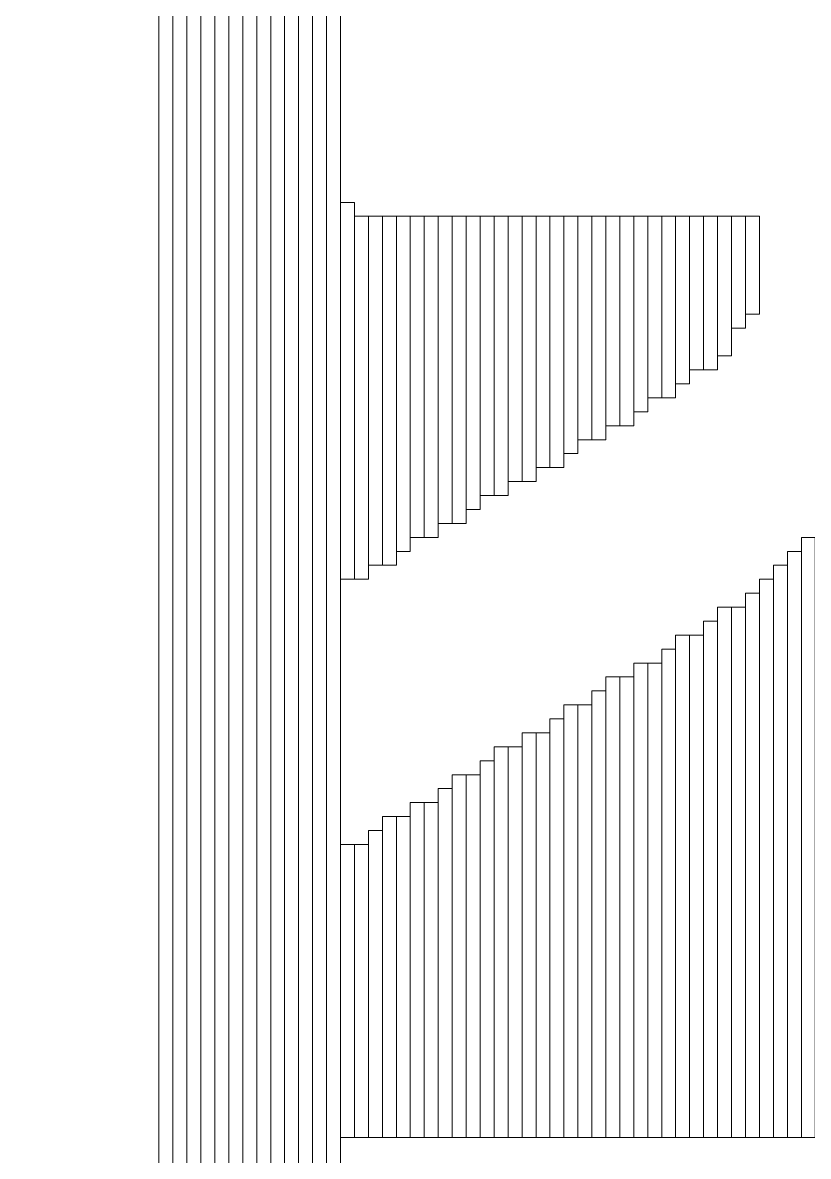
# Model space of a CAD drawing. Header units: millimetres. Extents: x -90 to 99, y -65 to 67.
# Drawn here: x -13.918 to -12.489, y 38.426 to 40.489 of the extents above; entities that cross this region are included whole.
import ezdxf

# ---------------------------------------------------------------- set-up
doc = ezdxf.new("R2010")
doc.units = ezdxf.units.MM
doc.header["$MEASUREMENT"] = 0
doc.layers.add('BG_OUTLINE', color=7, linetype='Continuous')
doc.layers.add('MA_PEN3', color=7, linetype='Continuous')

msp = doc.modelspace()

# ---------------------------------------------------------------- linework, layer by layer
at = {"layer": 'BG_OUTLINE', "color": 3, "lineweight": 9}
msp.add_open_spline([(-71.7269, -61.8795), (-71.7269, -61.8795), (-71.7343, 42.2681), (-71.7343, 42.2681), (-71.7343, 42.2681), (-71.7348, 43.0066), (-71.4419, 43.715), (-70.92, 44.2375), (-70.92, 44.2375), (-70.3982, 44.76), (-69.6866, 45.0538), (-68.9482, 45.0543), (-68.9482, 45.0543), (-68.9482, 45.0543), (75.2046, 45.0543), (75.2046, 45.0543), (75.2046, 45.0543), (76.8319, 45.0552), (78.1763, 43.7805), (78.2661, 42.1556), (78.2661, 42.1556), (78.2661, 42.1556), (78.2661, 31.2814), (78.2661, 31.2814), (78.2661, 31.2814), (78.2661, 31.2814), (72.2646, 31.2814), (72.2646, 31.2814), (72.2646, 31.2814), (72.2646, 31.2814), (72.2646, 26.9814), (72.2646, 26.9814), (72.2646, 26.9814), (72.2646, 26.9814), (78.2661, 26.9814), (78.2661, 26.9814), (78.2661, 26.9814), (78.2661, 26.9814), (78.2661, 18.6553), (78.2661, 18.6553), (78.2661, 18.6553), (78.2661, 18.6553), (72.2496, 18.6553), (72.2496, 18.6553), (72.2496, 18.6553), (72.2496, 18.6553), (72.2496, 14.3553), (72.2496, 14.3553), (72.2496, 14.3553), (72.2496, 14.3553), (78.2661, 14.3553), (78.2661, 14.3553), (78.2661, 14.3553), (78.2661, 14.3553), (78.2661, 9.255), (78.2661, 9.255), (78.2661, 9.255), (78.2661, 9.255), (72.2648, 9.255), (72.2648, 9.255), (72.2648, 9.255), (72.2648, 9.255), (72.2648, 4.955), (72.2648, 4.955), (72.2648, 4.955), (72.2648, 4.955), (78.2661, 4.955), (78.2661, 4.955), (78.2661, 4.955), (78.2661, 4.955), (78.2661, -3.3762), (78.2661, -3.3762), (78.2661, -3.3762), (78.2661, -3.3762), (72.2445, -3.3762), (72.2445, -3.3762), (72.2445, -3.3762), (72.2445, -3.3762), (72.2445, -7.6762), (72.2445, -7.6762), (72.2445, -7.6762), (72.2445, -7.6762), (78.2661, -7.6762), (78.2661, -7.6762), (78.2661, -7.6762), (78.2661, -7.6762), (78.2661, -12.7615), (78.2661, -12.7615), (78.2661, -12.7615), (78.2661, -12.7615), (72.2651, -12.7615), (72.2651, -12.7615), (72.2651, -12.7615), (72.2651, -12.7615), (72.2651, -17.0615), (72.2651, -17.0615), (72.2651, -17.0615), (72.2651, -17.0615), (78.2661, -17.0615), (78.2661, -17.0615), (78.2661, -17.0615), (78.2661, -17.0615), (78.2661, -25.4097), (78.2661, -25.4097), (78.2661, -25.4097), (78.2661, -25.4097), (72.2656, -25.4097), (72.2656, -25.4097), (72.2656, -25.4097), (72.2656, -25.4097), (72.2656, -29.7097), (72.2656, -29.7097), (72.2656, -29.7097), (72.2656, -29.7097), (78.2661, -29.7097), (78.2661, -29.7097), (78.2661, -29.7097), (78.2661, -29.7097), (78.2661, -34.793), (78.2661, -34.793), (78.2661, -34.793), (78.2661, -34.793), (72.2679, -34.793), (72.2679, -34.793), (72.2679, -34.793), (72.2679, -34.793), (72.2679, -39.0929), (72.2679, -39.0929), (72.2679, -39.0929), (72.2679, -39.0929), (78.2661, -39.0929), (78.2661, -39.0929), (78.2661, -39.0929), (78.2661, -39.0929), (78.2661, -47.4269), (78.2661, -47.4269), (78.2661, -47.4269), (78.2661, -47.4269), (72.2679, -47.4269), (72.2679, -47.4269), (72.2679, -47.4269), (72.2679, -47.4269), (72.2679, -51.7269), (72.2679, -51.7269), (72.2679, -51.7269), (72.2679, -51.7269), (78.2661, -51.7269), (78.2661, -51.7269), (78.2661, -51.7269), (78.2661, -51.7269), (78.2661, -51.8138), (78.2661, -51.8138), (78.2661, -51.8138), (78.2661, -51.8138), (78.2656, -61.8468), (78.2656, -61.8468), (78.2656, -61.8468), (78.2661, -62.6669), (77.9407, -63.4536), (77.3612, -64.0339), (77.3612, -64.0339), (76.7817, -64.6142), (75.9915, -64.9405), (75.1713, -64.941), (75.1713, -64.941), (75.1713, -64.941), (-68.6609, -64.9456), (-68.6609, -64.9456), (-68.6609, -64.9456), (-69.4735, -64.9461), (-70.2531, -64.6237), (-70.8281, -64.0495), (-70.8281, -64.0495), (-71.4031, -63.4752), (-71.7264, -62.6922), (-71.7269, -61.8795)], degree=3, knots=[0, 0, 0, 0, 0.022727, 0.022727, 0.022727, 0.022727, 0.045455, 0.045455, 0.045455, 0.045455, 0.068182, 0.068182, 0.068182, 0.068182, 0.090909, 0.090909, 0.090909, 0.090909, 0.113636, 0.113636, 0.113636, 0.113636, 0.136364, 0.136364, 0.136364, 0.136364, 0.159091, 0.159091, 0.159091, 0.159091, 0.181818, 0.181818, 0.181818, 0.181818, 0.204545, 0.204545, 0.204545, 0.204545, 0.227273, 0.227273, 0.227273, 0.227273, 0.25, 0.25, 0.25, 0.25, 0.272727, 0.272727, 0.272727, 0.272727, 0.295455, 0.295455, 0.295455, 0.295455, 0.318182, 0.318182, 0.318182, 0.318182, 0.340909, 0.340909, 0.340909, 0.340909, 0.363636, 0.363636, 0.363636, 0.363636, 0.386364, 0.386364, 0.386364, 0.386364, 0.409091, 0.409091, 0.409091, 0.409091, 0.431818, 0.431818, 0.431818, 0.431818, 0.454545, 0.454545, 0.454545, 0.454545, 0.477273, 0.477273, 0.477273, 0.477273, 0.5, 0.5, 0.5, 0.5, 0.522727, 0.522727, 0.522727, 0.522727, 0.545455, 0.545455, 0.545455, 0.545455, 0.568182, 0.568182, 0.568182, 0.568182, 0.590909, 0.590909, 0.590909, 0.590909, 0.613636, 0.613636, 0.613636, 0.613636, 0.636364, 0.636364, 0.636364, 0.636364, 0.659091, 0.659091, 0.659091, 0.659091, 0.681818, 0.681818, 0.681818, 0.681818, 0.704545, 0.704545, 0.704545, 0.704545, 0.727273, 0.727273, 0.727273, 0.727273, 0.75, 0.75, 0.75, 0.75, 0.772727, 0.772727, 0.772727, 0.772727, 0.795455, 0.795455, 0.795455, 0.795455, 0.818182, 0.818182, 0.818182, 0.818182, 0.840909, 0.840909, 0.840909, 0.840909, 0.863636, 0.863636, 0.863636, 0.863636, 0.886364, 0.886364, 0.886364, 0.886364, 0.909091, 0.909091, 0.909091, 0.909091, 0.931818, 0.931818, 0.931818, 0.931818, 0.954545, 0.954545, 0.954545, 0.954545, 0.977273, 0.977273, 0.977273, 0.977273, 1, 1, 1, 1], dxfattribs=at)
at = {"layer": 'MA_PEN3', "color": 5, "lineweight": 9}
for points in [[(-13.6698, 44.7594), (-13.6698, 44.7594), (-13.6444, 44.7594), (-13.6444, 44.7594), (-13.6444, 44.7594), (-13.6444, 44.7594), (-13.6444, 37.241), (-13.6444, 37.241), (-13.6444, 37.241), (-13.6444, 37.241), (-13.6698, 37.241), (-13.6698, 37.241), (-13.6698, 37.241), (-13.6698, 37.241), (-13.6698, 44.7594), (-13.6698, 44.7594)], [(-13.6444, 44.7594), (-13.6444, 44.7594), (-13.619, 44.7594), (-13.619, 44.7594), (-13.619, 44.7594), (-13.619, 44.7594), (-13.619, 37.241), (-13.619, 37.241), (-13.619, 37.241), (-13.619, 37.241), (-13.6444, 37.241), (-13.6444, 37.241), (-13.6444, 37.241), (-13.6444, 37.241), (-13.6444, 44.7594), (-13.6444, 44.7594)], [(-13.619, 44.7594), (-13.619, 44.7594), (-13.5936, 44.7594), (-13.5936, 44.7594), (-13.5936, 44.7594), (-13.5936, 44.7594), (-13.5936, 37.241), (-13.5936, 37.241), (-13.5936, 37.241), (-13.5936, 37.241), (-13.619, 37.241), (-13.619, 37.241), (-13.619, 37.241), (-13.619, 37.241), (-13.619, 44.7594), (-13.619, 44.7594)], [(-13.5936, 44.7594), (-13.5936, 44.7594), (-13.5682, 44.7594), (-13.5682, 44.7594), (-13.5682, 44.7594), (-13.5682, 44.7594), (-13.5682, 37.241), (-13.5682, 37.241), (-13.5682, 37.241), (-13.5682, 37.241), (-13.5936, 37.241), (-13.5936, 37.241), (-13.5936, 37.241), (-13.5936, 37.241), (-13.5936, 44.7594), (-13.5936, 44.7594)], [(-13.5682, 44.7594), (-13.5682, 44.7594), (-13.5428, 44.7594), (-13.5428, 44.7594), (-13.5428, 44.7594), (-13.5428, 44.7594), (-13.5428, 37.241), (-13.5428, 37.241), (-13.5428, 37.241), (-13.5428, 37.241), (-13.5682, 37.241), (-13.5682, 37.241), (-13.5682, 37.241), (-13.5682, 37.241), (-13.5682, 44.7594), (-13.5682, 44.7594)], [(-13.5428, 44.7594), (-13.5428, 44.7594), (-13.5174, 44.7594), (-13.5174, 44.7594), (-13.5174, 44.7594), (-13.5174, 44.7594), (-13.5174, 37.241), (-13.5174, 37.241), (-13.5174, 37.241), (-13.5174, 37.241), (-13.5428, 37.241), (-13.5428, 37.241), (-13.5428, 37.241), (-13.5428, 37.241), (-13.5428, 44.7594), (-13.5428, 44.7594)], [(-13.5174, 44.7594), (-13.5174, 44.7594), (-13.492, 44.7594), (-13.492, 44.7594), (-13.492, 44.7594), (-13.492, 44.7594), (-13.492, 37.241), (-13.492, 37.241), (-13.492, 37.241), (-13.492, 37.241), (-13.5174, 37.241), (-13.5174, 37.241), (-13.5174, 37.241), (-13.5174, 37.241), (-13.5174, 44.7594), (-13.5174, 44.7594)], [(-13.492, 44.7594), (-13.492, 44.7594), (-13.4666, 44.7594), (-13.4666, 44.7594), (-13.4666, 44.7594), (-13.4666, 44.7594), (-13.4666, 37.241), (-13.4666, 37.241), (-13.4666, 37.241), (-13.4666, 37.241), (-13.492, 37.241), (-13.492, 37.241), (-13.492, 37.241), (-13.492, 37.241), (-13.492, 44.7594), (-13.492, 44.7594)], [(-13.4666, 44.7594), (-13.4666, 44.7594), (-13.4412, 44.7594), (-13.4412, 44.7594), (-13.4412, 44.7594), (-13.4412, 44.7594), (-13.4412, 37.241), (-13.4412, 37.241), (-13.4412, 37.241), (-13.4412, 37.241), (-13.4666, 37.241), (-13.4666, 37.241), (-13.4666, 37.241), (-13.4666, 37.241), (-13.4666, 44.7594), (-13.4666, 44.7594)], [(-13.4412, 44.7594), (-13.4412, 44.7594), (-13.4158, 44.7594), (-13.4158, 44.7594), (-13.4158, 44.7594), (-13.4158, 44.7594), (-13.4158, 37.241), (-13.4158, 37.241), (-13.4158, 37.241), (-13.4158, 37.241), (-13.4412, 37.241), (-13.4412, 37.241), (-13.4412, 37.241), (-13.4412, 37.241), (-13.4412, 44.7594), (-13.4412, 44.7594)], [(-13.4158, 44.7594), (-13.4158, 44.7594), (-13.3904, 44.7594), (-13.3904, 44.7594), (-13.3904, 44.7594), (-13.3904, 44.7594), (-13.3904, 37.241), (-13.3904, 37.241), (-13.3904, 37.241), (-13.3904, 37.241), (-13.4158, 37.241), (-13.4158, 37.241), (-13.4158, 37.241), (-13.4158, 37.241), (-13.4158, 44.7594), (-13.4158, 44.7594)], [(-13.3904, 44.7594), (-13.3904, 44.7594), (-13.365, 44.7594), (-13.365, 44.7594), (-13.365, 44.7594), (-13.365, 44.7594), (-13.365, 37.241), (-13.365, 37.241), (-13.365, 37.241), (-13.365, 37.241), (-13.3904, 37.241), (-13.3904, 37.241), (-13.3904, 37.241), (-13.3904, 37.241), (-13.3904, 44.7594), (-13.3904, 44.7594)], [(-13.365, 43.464), (-13.365, 43.464), (-13.3396, 43.464), (-13.3396, 43.464), (-13.3396, 43.464), (-13.3396, 43.464), (-13.3396, 37.241), (-13.3396, 37.241), (-13.3396, 37.241), (-13.3396, 37.241), (-13.365, 37.241), (-13.365, 37.241), (-13.365, 37.241), (-13.365, 37.241), (-13.365, 43.464), (-13.365, 43.464)], [(-13.3396, 40.162), (-13.3396, 40.162), (-13.3142, 40.162), (-13.3142, 40.162), (-13.3142, 40.162), (-13.3142, 40.162), (-13.3142, 39.4762), (-13.3142, 39.4762), (-13.3142, 39.4762), (-13.3142, 39.4762), (-13.3396, 39.4762), (-13.3396, 39.4762), (-13.3396, 39.4762), (-13.3396, 39.4762), (-13.3396, 40.162), (-13.3396, 40.162)], [(-13.3142, 40.1366), (-13.3142, 40.1366), (-13.2888, 40.1366), (-13.2888, 40.1366), (-13.2888, 40.1366), (-13.2888, 40.1366), (-13.2888, 39.4762), (-13.2888, 39.4762), (-13.2888, 39.4762), (-13.2888, 39.4762), (-13.3142, 39.4762), (-13.3142, 39.4762), (-13.3142, 39.4762), (-13.3142, 39.4762), (-13.3142, 40.1366), (-13.3142, 40.1366)], [(-13.2888, 40.1366), (-13.2888, 40.1366), (-13.2634, 40.1366), (-13.2634, 40.1366), (-13.2634, 40.1366), (-13.2634, 40.1366), (-13.2634, 39.5016), (-13.2634, 39.5016), (-13.2634, 39.5016), (-13.2634, 39.5016), (-13.2888, 39.5016), (-13.2888, 39.5016), (-13.2888, 39.5016), (-13.2888, 39.5016), (-13.2888, 40.1366), (-13.2888, 40.1366)], [(-13.2634, 40.1366), (-13.2634, 40.1366), (-13.238, 40.1366), (-13.238, 40.1366), (-13.238, 40.1366), (-13.238, 40.1366), (-13.238, 39.5016), (-13.238, 39.5016), (-13.238, 39.5016), (-13.238, 39.5016), (-13.2634, 39.5016), (-13.2634, 39.5016), (-13.2634, 39.5016), (-13.2634, 39.5016), (-13.2634, 40.1366), (-13.2634, 40.1366)], [(-13.238, 40.1366), (-13.238, 40.1366), (-13.2126, 40.1366), (-13.2126, 40.1366), (-13.2126, 40.1366), (-13.2126, 40.1366), (-13.2126, 39.527), (-13.2126, 39.527), (-13.2126, 39.527), (-13.2126, 39.527), (-13.238, 39.527), (-13.238, 39.527), (-13.238, 39.527), (-13.238, 39.527), (-13.238, 40.1366), (-13.238, 40.1366)], [(-13.2126, 40.1366), (-13.2126, 40.1366), (-13.1872, 40.1366), (-13.1872, 40.1366), (-13.1872, 40.1366), (-13.1872, 40.1366), (-13.1872, 39.5524), (-13.1872, 39.5524), (-13.1872, 39.5524), (-13.1872, 39.5524), (-13.2126, 39.5524), (-13.2126, 39.5524), (-13.2126, 39.5524), (-13.2126, 39.5524), (-13.2126, 40.1366), (-13.2126, 40.1366)], [(-13.1872, 40.1366), (-13.1872, 40.1366), (-13.1618, 40.1366), (-13.1618, 40.1366), (-13.1618, 40.1366), (-13.1618, 40.1366), (-13.1618, 39.5524), (-13.1618, 39.5524), (-13.1618, 39.5524), (-13.1618, 39.5524), (-13.1872, 39.5524), (-13.1872, 39.5524), (-13.1872, 39.5524), (-13.1872, 39.5524), (-13.1872, 40.1366), (-13.1872, 40.1366)], [(-13.1618, 40.1366), (-13.1618, 40.1366), (-13.1364, 40.1366), (-13.1364, 40.1366), (-13.1364, 40.1366), (-13.1364, 40.1366), (-13.1364, 39.5778), (-13.1364, 39.5778), (-13.1364, 39.5778), (-13.1364, 39.5778), (-13.1618, 39.5778), (-13.1618, 39.5778), (-13.1618, 39.5778), (-13.1618, 39.5778), (-13.1618, 40.1366), (-13.1618, 40.1366)], [(-13.1364, 40.1366), (-13.1364, 40.1366), (-13.111, 40.1366), (-13.111, 40.1366), (-13.111, 40.1366), (-13.111, 40.1366), (-13.111, 39.5778), (-13.111, 39.5778), (-13.111, 39.5778), (-13.111, 39.5778), (-13.1364, 39.5778), (-13.1364, 39.5778), (-13.1364, 39.5778), (-13.1364, 39.5778), (-13.1364, 40.1366), (-13.1364, 40.1366)], [(-13.111, 40.1366), (-13.111, 40.1366), (-13.0856, 40.1366), (-13.0856, 40.1366), (-13.0856, 40.1366), (-13.0856, 40.1366), (-13.0856, 39.6032), (-13.0856, 39.6032), (-13.0856, 39.6032), (-13.0856, 39.6032), (-13.111, 39.6032), (-13.111, 39.6032), (-13.111, 39.6032), (-13.111, 39.6032), (-13.111, 40.1366), (-13.111, 40.1366)], [(-13.0856, 40.1366), (-13.0856, 40.1366), (-13.0602, 40.1366), (-13.0602, 40.1366), (-13.0602, 40.1366), (-13.0602, 40.1366), (-13.0602, 39.6286), (-13.0602, 39.6286), (-13.0602, 39.6286), (-13.0602, 39.6286), (-13.0856, 39.6286), (-13.0856, 39.6286), (-13.0856, 39.6286), (-13.0856, 39.6286), (-13.0856, 40.1366), (-13.0856, 40.1366)], [(-13.0602, 40.1366), (-13.0602, 40.1366), (-13.0348, 40.1366), (-13.0348, 40.1366), (-13.0348, 40.1366), (-13.0348, 40.1366), (-13.0348, 39.6286), (-13.0348, 39.6286), (-13.0348, 39.6286), (-13.0348, 39.6286), (-13.0602, 39.6286), (-13.0602, 39.6286), (-13.0602, 39.6286), (-13.0602, 39.6286), (-13.0602, 40.1366), (-13.0602, 40.1366)], [(-13.0348, 40.1366), (-13.0348, 40.1366), (-13.0094, 40.1366), (-13.0094, 40.1366), (-13.0094, 40.1366), (-13.0094, 40.1366), (-13.0094, 39.654), (-13.0094, 39.654), (-13.0094, 39.654), (-13.0094, 39.654), (-13.0348, 39.654), (-13.0348, 39.654), (-13.0348, 39.654), (-13.0348, 39.654), (-13.0348, 40.1366), (-13.0348, 40.1366)], [(-13.0094, 40.1366), (-13.0094, 40.1366), (-12.984, 40.1366), (-12.984, 40.1366), (-12.984, 40.1366), (-12.984, 40.1366), (-12.984, 39.654), (-12.984, 39.654), (-12.984, 39.654), (-12.984, 39.654), (-13.0094, 39.654), (-13.0094, 39.654), (-13.0094, 39.654), (-13.0094, 39.654), (-13.0094, 40.1366), (-13.0094, 40.1366)], [(-12.984, 40.1366), (-12.984, 40.1366), (-12.9586, 40.1366), (-12.9586, 40.1366), (-12.9586, 40.1366), (-12.9586, 40.1366), (-12.9586, 39.6794), (-12.9586, 39.6794), (-12.9586, 39.6794), (-12.9586, 39.6794), (-12.984, 39.6794), (-12.984, 39.6794), (-12.984, 39.6794), (-12.984, 39.6794), (-12.984, 40.1366), (-12.984, 40.1366)], [(-12.9586, 40.1366), (-12.9586, 40.1366), (-12.9332, 40.1366), (-12.9332, 40.1366), (-12.9332, 40.1366), (-12.9332, 40.1366), (-12.9332, 39.6794), (-12.9332, 39.6794), (-12.9332, 39.6794), (-12.9332, 39.6794), (-12.9586, 39.6794), (-12.9586, 39.6794), (-12.9586, 39.6794), (-12.9586, 39.6794), (-12.9586, 40.1366), (-12.9586, 40.1366)], [(-12.9332, 40.1366), (-12.9332, 40.1366), (-12.9078, 40.1366), (-12.9078, 40.1366), (-12.9078, 40.1366), (-12.9078, 40.1366), (-12.9078, 39.7048), (-12.9078, 39.7048), (-12.9078, 39.7048), (-12.9078, 39.7048), (-12.9332, 39.7048), (-12.9332, 39.7048), (-12.9332, 39.7048), (-12.9332, 39.7048), (-12.9332, 40.1366), (-12.9332, 40.1366)], [(-12.9078, 40.1366), (-12.9078, 40.1366), (-12.8824, 40.1366), (-12.8824, 40.1366), (-12.8824, 40.1366), (-12.8824, 40.1366), (-12.8824, 39.7302), (-12.8824, 39.7302), (-12.8824, 39.7302), (-12.8824, 39.7302), (-12.9078, 39.7302), (-12.9078, 39.7302), (-12.9078, 39.7302), (-12.9078, 39.7302), (-12.9078, 40.1366), (-12.9078, 40.1366)], [(-12.8824, 40.1366), (-12.8824, 40.1366), (-12.857, 40.1366), (-12.857, 40.1366), (-12.857, 40.1366), (-12.857, 40.1366), (-12.857, 39.7302), (-12.857, 39.7302), (-12.857, 39.7302), (-12.857, 39.7302), (-12.8824, 39.7302), (-12.8824, 39.7302), (-12.8824, 39.7302), (-12.8824, 39.7302), (-12.8824, 40.1366), (-12.8824, 40.1366)], [(-12.857, 40.1366), (-12.857, 40.1366), (-12.8316, 40.1366), (-12.8316, 40.1366), (-12.8316, 40.1366), (-12.8316, 40.1366), (-12.8316, 39.7556), (-12.8316, 39.7556), (-12.8316, 39.7556), (-12.8316, 39.7556), (-12.857, 39.7556), (-12.857, 39.7556), (-12.857, 39.7556), (-12.857, 39.7556), (-12.857, 40.1366), (-12.857, 40.1366)], [(-12.8316, 40.1366), (-12.8316, 40.1366), (-12.8062, 40.1366), (-12.8062, 40.1366), (-12.8062, 40.1366), (-12.8062, 40.1366), (-12.8062, 39.7556), (-12.8062, 39.7556), (-12.8062, 39.7556), (-12.8062, 39.7556), (-12.8316, 39.7556), (-12.8316, 39.7556), (-12.8316, 39.7556), (-12.8316, 39.7556), (-12.8316, 40.1366), (-12.8316, 40.1366)], [(-12.8062, 40.1366), (-12.8062, 40.1366), (-12.7808, 40.1366), (-12.7808, 40.1366), (-12.7808, 40.1366), (-12.7808, 40.1366), (-12.7808, 39.781), (-12.7808, 39.781), (-12.7808, 39.781), (-12.7808, 39.781), (-12.8062, 39.781), (-12.8062, 39.781), (-12.8062, 39.781), (-12.8062, 39.781), (-12.8062, 40.1366), (-12.8062, 40.1366)], [(-12.7808, 40.1366), (-12.7808, 40.1366), (-12.7554, 40.1366), (-12.7554, 40.1366), (-12.7554, 40.1366), (-12.7554, 40.1366), (-12.7554, 39.8064), (-12.7554, 39.8064), (-12.7554, 39.8064), (-12.7554, 39.8064), (-12.7808, 39.8064), (-12.7808, 39.8064), (-12.7808, 39.8064), (-12.7808, 39.8064), (-12.7808, 40.1366), (-12.7808, 40.1366)], [(-12.7554, 40.1366), (-12.7554, 40.1366), (-12.73, 40.1366), (-12.73, 40.1366), (-12.73, 40.1366), (-12.73, 40.1366), (-12.73, 39.8064), (-12.73, 39.8064), (-12.73, 39.8064), (-12.73, 39.8064), (-12.7554, 39.8064), (-12.7554, 39.8064), (-12.7554, 39.8064), (-12.7554, 39.8064), (-12.7554, 40.1366), (-12.7554, 40.1366)], [(-12.73, 40.1366), (-12.73, 40.1366), (-12.7046, 40.1366), (-12.7046, 40.1366), (-12.7046, 40.1366), (-12.7046, 40.1366), (-12.7046, 39.8318), (-12.7046, 39.8318), (-12.7046, 39.8318), (-12.7046, 39.8318), (-12.73, 39.8318), (-12.73, 39.8318), (-12.73, 39.8318), (-12.73, 39.8318), (-12.73, 40.1366), (-12.73, 40.1366)], [(-12.7046, 40.1366), (-12.7046, 40.1366), (-12.6792, 40.1366), (-12.6792, 40.1366), (-12.6792, 40.1366), (-12.6792, 40.1366), (-12.6792, 39.8572), (-12.6792, 39.8572), (-12.6792, 39.8572), (-12.6792, 39.8572), (-12.7046, 39.8572), (-12.7046, 39.8572), (-12.7046, 39.8572), (-12.7046, 39.8572), (-12.7046, 40.1366), (-12.7046, 40.1366)], [(-12.6792, 40.1366), (-12.6792, 40.1366), (-12.6538, 40.1366), (-12.6538, 40.1366), (-12.6538, 40.1366), (-12.6538, 40.1366), (-12.6538, 39.8572), (-12.6538, 39.8572), (-12.6538, 39.8572), (-12.6538, 39.8572), (-12.6792, 39.8572), (-12.6792, 39.8572), (-12.6792, 39.8572), (-12.6792, 39.8572), (-12.6792, 40.1366), (-12.6792, 40.1366)], [(-12.6538, 40.1366), (-12.6538, 40.1366), (-12.6284, 40.1366), (-12.6284, 40.1366), (-12.6284, 40.1366), (-12.6284, 40.1366), (-12.6284, 39.8826), (-12.6284, 39.8826), (-12.6284, 39.8826), (-12.6284, 39.8826), (-12.6538, 39.8826), (-12.6538, 39.8826), (-12.6538, 39.8826), (-12.6538, 39.8826), (-12.6538, 40.1366), (-12.6538, 40.1366)], [(-12.6284, 40.1366), (-12.6284, 40.1366), (-12.603, 40.1366), (-12.603, 40.1366), (-12.603, 40.1366), (-12.603, 40.1366), (-12.603, 39.9334), (-12.603, 39.9334), (-12.603, 39.9334), (-12.603, 39.9334), (-12.6284, 39.9334), (-12.6284, 39.9334), (-12.6284, 39.9334), (-12.6284, 39.9334), (-12.6284, 40.1366), (-12.6284, 40.1366)], [(-12.603, 40.1366), (-12.603, 40.1366), (-12.5776, 40.1366), (-12.5776, 40.1366), (-12.5776, 40.1366), (-12.5776, 40.1366), (-12.5776, 39.9588), (-12.5776, 39.9588), (-12.5776, 39.9588), (-12.5776, 39.9588), (-12.603, 39.9588), (-12.603, 39.9588), (-12.603, 39.9588), (-12.603, 39.9588), (-12.603, 40.1366), (-12.603, 40.1366)], [(-12.5014, 39.5524), (-12.5014, 39.5524), (-12.476, 39.5524), (-12.476, 39.5524), (-12.476, 39.5524), (-12.476, 39.5524), (-12.476, 38.4602), (-12.476, 38.4602), (-12.476, 38.4602), (-12.476, 38.4602), (-12.5014, 38.4602), (-12.5014, 38.4602), (-12.5014, 38.4602), (-12.5014, 38.4602), (-12.5014, 39.5524), (-12.5014, 39.5524)], [(-12.5268, 39.527), (-12.5268, 39.527), (-12.5014, 39.527), (-12.5014, 39.527), (-12.5014, 39.527), (-12.5014, 39.527), (-12.5014, 38.4602), (-12.5014, 38.4602), (-12.5014, 38.4602), (-12.5014, 38.4602), (-12.5268, 38.4602), (-12.5268, 38.4602), (-12.5268, 38.4602), (-12.5268, 38.4602), (-12.5268, 39.527), (-12.5268, 39.527)], [(-12.5522, 39.5016), (-12.5522, 39.5016), (-12.5268, 39.5016), (-12.5268, 39.5016), (-12.5268, 39.5016), (-12.5268, 39.5016), (-12.5268, 38.4602), (-12.5268, 38.4602), (-12.5268, 38.4602), (-12.5268, 38.4602), (-12.5522, 38.4602), (-12.5522, 38.4602), (-12.5522, 38.4602), (-12.5522, 38.4602), (-12.5522, 39.5016), (-12.5522, 39.5016)], [(-12.5776, 39.4762), (-12.5776, 39.4762), (-12.5522, 39.4762), (-12.5522, 39.4762), (-12.5522, 39.4762), (-12.5522, 39.4762), (-12.5522, 38.4602), (-12.5522, 38.4602), (-12.5522, 38.4602), (-12.5522, 38.4602), (-12.5776, 38.4602), (-12.5776, 38.4602), (-12.5776, 38.4602), (-12.5776, 38.4602), (-12.5776, 39.4762), (-12.5776, 39.4762)], [(-12.603, 39.4508), (-12.603, 39.4508), (-12.5776, 39.4508), (-12.5776, 39.4508), (-12.5776, 39.4508), (-12.5776, 39.4508), (-12.5776, 38.4602), (-12.5776, 38.4602), (-12.5776, 38.4602), (-12.5776, 38.4602), (-12.603, 38.4602), (-12.603, 38.4602), (-12.603, 38.4602), (-12.603, 38.4602), (-12.603, 39.4508), (-12.603, 39.4508)], [(-12.6538, 39.4254), (-12.6538, 39.4254), (-12.6284, 39.4254), (-12.6284, 39.4254), (-12.6284, 39.4254), (-12.6284, 39.4254), (-12.6284, 38.4602), (-12.6284, 38.4602), (-12.6284, 38.4602), (-12.6284, 38.4602), (-12.6538, 38.4602), (-12.6538, 38.4602), (-12.6538, 38.4602), (-12.6538, 38.4602), (-12.6538, 39.4254), (-12.6538, 39.4254)], [(-12.6284, 39.4254), (-12.6284, 39.4254), (-12.603, 39.4254), (-12.603, 39.4254), (-12.603, 39.4254), (-12.603, 39.4254), (-12.603, 38.4602), (-12.603, 38.4602), (-12.603, 38.4602), (-12.603, 38.4602), (-12.6284, 38.4602), (-12.6284, 38.4602), (-12.6284, 38.4602), (-12.6284, 38.4602), (-12.6284, 39.4254), (-12.6284, 39.4254)], [(-12.6792, 39.4), (-12.6792, 39.4), (-12.6538, 39.4), (-12.6538, 39.4), (-12.6538, 39.4), (-12.6538, 39.4), (-12.6538, 38.4602), (-12.6538, 38.4602), (-12.6538, 38.4602), (-12.6538, 38.4602), (-12.6792, 38.4602), (-12.6792, 38.4602), (-12.6792, 38.4602), (-12.6792, 38.4602), (-12.6792, 39.4), (-12.6792, 39.4)], [(-12.73, 39.3746), (-12.73, 39.3746), (-12.7046, 39.3746), (-12.7046, 39.3746), (-12.7046, 39.3746), (-12.7046, 39.3746), (-12.7046, 38.4602), (-12.7046, 38.4602), (-12.7046, 38.4602), (-12.7046, 38.4602), (-12.73, 38.4602), (-12.73, 38.4602), (-12.73, 38.4602), (-12.73, 38.4602), (-12.73, 39.3746), (-12.73, 39.3746)], [(-12.7046, 39.3746), (-12.7046, 39.3746), (-12.6792, 39.3746), (-12.6792, 39.3746), (-12.6792, 39.3746), (-12.6792, 39.3746), (-12.6792, 38.4602), (-12.6792, 38.4602), (-12.6792, 38.4602), (-12.6792, 38.4602), (-12.7046, 38.4602), (-12.7046, 38.4602), (-12.7046, 38.4602), (-12.7046, 38.4602), (-12.7046, 39.3746), (-12.7046, 39.3746)], [(-12.7554, 39.3492), (-12.7554, 39.3492), (-12.73, 39.3492), (-12.73, 39.3492), (-12.73, 39.3492), (-12.73, 39.3492), (-12.73, 38.4602), (-12.73, 38.4602), (-12.73, 38.4602), (-12.73, 38.4602), (-12.7554, 38.4602), (-12.7554, 38.4602), (-12.7554, 38.4602), (-12.7554, 38.4602), (-12.7554, 39.3492), (-12.7554, 39.3492)], [(-12.8062, 39.3238), (-12.8062, 39.3238), (-12.7808, 39.3238), (-12.7808, 39.3238), (-12.7808, 39.3238), (-12.7808, 39.3238), (-12.7808, 38.4602), (-12.7808, 38.4602), (-12.7808, 38.4602), (-12.7808, 38.4602), (-12.8062, 38.4602), (-12.8062, 38.4602), (-12.8062, 38.4602), (-12.8062, 38.4602), (-12.8062, 39.3238), (-12.8062, 39.3238)], [(-12.7808, 39.3238), (-12.7808, 39.3238), (-12.7554, 39.3238), (-12.7554, 39.3238), (-12.7554, 39.3238), (-12.7554, 39.3238), (-12.7554, 38.4602), (-12.7554, 38.4602), (-12.7554, 38.4602), (-12.7554, 38.4602), (-12.7808, 38.4602), (-12.7808, 38.4602), (-12.7808, 38.4602), (-12.7808, 38.4602), (-12.7808, 39.3238), (-12.7808, 39.3238)], [(-12.857, 39.2984), (-12.857, 39.2984), (-12.8316, 39.2984), (-12.8316, 39.2984), (-12.8316, 39.2984), (-12.8316, 39.2984), (-12.8316, 38.4602), (-12.8316, 38.4602), (-12.8316, 38.4602), (-12.8316, 38.4602), (-12.857, 38.4602), (-12.857, 38.4602), (-12.857, 38.4602), (-12.857, 38.4602), (-12.857, 39.2984), (-12.857, 39.2984)], [(-12.8316, 39.2984), (-12.8316, 39.2984), (-12.8062, 39.2984), (-12.8062, 39.2984), (-12.8062, 39.2984), (-12.8062, 39.2984), (-12.8062, 38.4602), (-12.8062, 38.4602), (-12.8062, 38.4602), (-12.8062, 38.4602), (-12.8316, 38.4602), (-12.8316, 38.4602), (-12.8316, 38.4602), (-12.8316, 38.4602), (-12.8316, 39.2984), (-12.8316, 39.2984)], [(-12.8824, 39.273), (-12.8824, 39.273), (-12.857, 39.273), (-12.857, 39.273), (-12.857, 39.273), (-12.857, 39.273), (-12.857, 38.4602), (-12.857, 38.4602), (-12.857, 38.4602), (-12.857, 38.4602), (-12.8824, 38.4602), (-12.8824, 38.4602), (-12.8824, 38.4602), (-12.8824, 38.4602), (-12.8824, 39.273), (-12.8824, 39.273)], [(-12.9332, 39.2476), (-12.9332, 39.2476), (-12.9078, 39.2476), (-12.9078, 39.2476), (-12.9078, 39.2476), (-12.9078, 39.2476), (-12.9078, 38.4602), (-12.9078, 38.4602), (-12.9078, 38.4602), (-12.9078, 38.4602), (-12.9332, 38.4602), (-12.9332, 38.4602), (-12.9332, 38.4602), (-12.9332, 38.4602), (-12.9332, 39.2476), (-12.9332, 39.2476)], [(-12.9078, 39.2476), (-12.9078, 39.2476), (-12.8824, 39.2476), (-12.8824, 39.2476), (-12.8824, 39.2476), (-12.8824, 39.2476), (-12.8824, 38.4602), (-12.8824, 38.4602), (-12.8824, 38.4602), (-12.8824, 38.4602), (-12.9078, 38.4602), (-12.9078, 38.4602), (-12.9078, 38.4602), (-12.9078, 38.4602), (-12.9078, 39.2476), (-12.9078, 39.2476)], [(-12.9586, 39.2222), (-12.9586, 39.2222), (-12.9332, 39.2222), (-12.9332, 39.2222), (-12.9332, 39.2222), (-12.9332, 39.2222), (-12.9332, 38.4602), (-12.9332, 38.4602), (-12.9332, 38.4602), (-12.9332, 38.4602), (-12.9586, 38.4602), (-12.9586, 38.4602), (-12.9586, 38.4602), (-12.9586, 38.4602), (-12.9586, 39.2222), (-12.9586, 39.2222)], [(-13.0094, 39.1968), (-13.0094, 39.1968), (-12.984, 39.1968), (-12.984, 39.1968), (-12.984, 39.1968), (-12.984, 39.1968), (-12.984, 38.4602), (-12.984, 38.4602), (-12.984, 38.4602), (-12.984, 38.4602), (-13.0094, 38.4602), (-13.0094, 38.4602), (-13.0094, 38.4602), (-13.0094, 38.4602), (-13.0094, 39.1968), (-13.0094, 39.1968)], [(-12.984, 39.1968), (-12.984, 39.1968), (-12.9586, 39.1968), (-12.9586, 39.1968), (-12.9586, 39.1968), (-12.9586, 39.1968), (-12.9586, 38.4602), (-12.9586, 38.4602), (-12.9586, 38.4602), (-12.9586, 38.4602), (-12.984, 38.4602), (-12.984, 38.4602), (-12.984, 38.4602), (-12.984, 38.4602), (-12.984, 39.1968), (-12.984, 39.1968)], [(-13.0602, 39.1714), (-13.0602, 39.1714), (-13.0348, 39.1714), (-13.0348, 39.1714), (-13.0348, 39.1714), (-13.0348, 39.1714), (-13.0348, 38.4602), (-13.0348, 38.4602), (-13.0348, 38.4602), (-13.0348, 38.4602), (-13.0602, 38.4602), (-13.0602, 38.4602), (-13.0602, 38.4602), (-13.0602, 38.4602), (-13.0602, 39.1714), (-13.0602, 39.1714)], [(-13.0348, 39.1714), (-13.0348, 39.1714), (-13.0094, 39.1714), (-13.0094, 39.1714), (-13.0094, 39.1714), (-13.0094, 39.1714), (-13.0094, 38.4602), (-13.0094, 38.4602), (-13.0094, 38.4602), (-13.0094, 38.4602), (-13.0348, 38.4602), (-13.0348, 38.4602), (-13.0348, 38.4602), (-13.0348, 38.4602), (-13.0348, 39.1714), (-13.0348, 39.1714)], [(-13.0856, 39.146), (-13.0856, 39.146), (-13.0602, 39.146), (-13.0602, 39.146), (-13.0602, 39.146), (-13.0602, 39.146), (-13.0602, 38.4602), (-13.0602, 38.4602), (-13.0602, 38.4602), (-13.0602, 38.4602), (-13.0856, 38.4602), (-13.0856, 38.4602), (-13.0856, 38.4602), (-13.0856, 38.4602), (-13.0856, 39.146), (-13.0856, 39.146)], [(-13.1364, 39.1206), (-13.1364, 39.1206), (-13.111, 39.1206), (-13.111, 39.1206), (-13.111, 39.1206), (-13.111, 39.1206), (-13.111, 38.4602), (-13.111, 38.4602), (-13.111, 38.4602), (-13.111, 38.4602), (-13.1364, 38.4602), (-13.1364, 38.4602), (-13.1364, 38.4602), (-13.1364, 38.4602), (-13.1364, 39.1206), (-13.1364, 39.1206)], [(-13.111, 39.1206), (-13.111, 39.1206), (-13.0856, 39.1206), (-13.0856, 39.1206), (-13.0856, 39.1206), (-13.0856, 39.1206), (-13.0856, 38.4602), (-13.0856, 38.4602), (-13.0856, 38.4602), (-13.0856, 38.4602), (-13.111, 38.4602), (-13.111, 38.4602), (-13.111, 38.4602), (-13.111, 38.4602), (-13.111, 39.1206), (-13.111, 39.1206)], [(-13.1618, 39.0952), (-13.1618, 39.0952), (-13.1364, 39.0952), (-13.1364, 39.0952), (-13.1364, 39.0952), (-13.1364, 39.0952), (-13.1364, 38.4602), (-13.1364, 38.4602), (-13.1364, 38.4602), (-13.1364, 38.4602), (-13.1618, 38.4602), (-13.1618, 38.4602), (-13.1618, 38.4602), (-13.1618, 38.4602), (-13.1618, 39.0952), (-13.1618, 39.0952)], [(-13.2126, 39.0698), (-13.2126, 39.0698), (-13.1872, 39.0698), (-13.1872, 39.0698), (-13.1872, 39.0698), (-13.1872, 39.0698), (-13.1872, 38.4602), (-13.1872, 38.4602), (-13.1872, 38.4602), (-13.1872, 38.4602), (-13.2126, 38.4602), (-13.2126, 38.4602), (-13.2126, 38.4602), (-13.2126, 38.4602), (-13.2126, 39.0698), (-13.2126, 39.0698)], [(-13.1872, 39.0698), (-13.1872, 39.0698), (-13.1618, 39.0698), (-13.1618, 39.0698), (-13.1618, 39.0698), (-13.1618, 39.0698), (-13.1618, 38.4602), (-13.1618, 38.4602), (-13.1618, 38.4602), (-13.1618, 38.4602), (-13.1872, 38.4602), (-13.1872, 38.4602), (-13.1872, 38.4602), (-13.1872, 38.4602), (-13.1872, 39.0698), (-13.1872, 39.0698)], [(-13.2634, 39.0444), (-13.2634, 39.0444), (-13.238, 39.0444), (-13.238, 39.0444), (-13.238, 39.0444), (-13.238, 39.0444), (-13.238, 38.4602), (-13.238, 38.4602), (-13.238, 38.4602), (-13.238, 38.4602), (-13.2634, 38.4602), (-13.2634, 38.4602), (-13.2634, 38.4602), (-13.2634, 38.4602), (-13.2634, 39.0444), (-13.2634, 39.0444)], [(-13.238, 39.0444), (-13.238, 39.0444), (-13.2126, 39.0444), (-13.2126, 39.0444), (-13.2126, 39.0444), (-13.2126, 39.0444), (-13.2126, 38.4602), (-13.2126, 38.4602), (-13.2126, 38.4602), (-13.2126, 38.4602), (-13.238, 38.4602), (-13.238, 38.4602), (-13.238, 38.4602), (-13.238, 38.4602), (-13.238, 39.0444), (-13.238, 39.0444)], [(-13.2888, 39.019), (-13.2888, 39.019), (-13.2634, 39.019), (-13.2634, 39.019), (-13.2634, 39.019), (-13.2634, 39.019), (-13.2634, 38.4602), (-13.2634, 38.4602), (-13.2634, 38.4602), (-13.2634, 38.4602), (-13.2888, 38.4602), (-13.2888, 38.4602), (-13.2888, 38.4602), (-13.2888, 38.4602), (-13.2888, 39.019), (-13.2888, 39.019)], [(-13.3396, 38.9936), (-13.3396, 38.9936), (-13.3142, 38.9936), (-13.3142, 38.9936), (-13.3142, 38.9936), (-13.3142, 38.9936), (-13.3142, 38.4602), (-13.3142, 38.4602), (-13.3142, 38.4602), (-13.3142, 38.4602), (-13.3396, 38.4602), (-13.3396, 38.4602), (-13.3396, 38.4602), (-13.3396, 38.4602), (-13.3396, 38.9936), (-13.3396, 38.9936)], [(-13.3142, 38.9936), (-13.3142, 38.9936), (-13.2888, 38.9936), (-13.2888, 38.9936), (-13.2888, 38.9936), (-13.2888, 38.9936), (-13.2888, 38.4602), (-13.2888, 38.4602), (-13.2888, 38.4602), (-13.2888, 38.4602), (-13.3142, 38.4602), (-13.3142, 38.4602), (-13.3142, 38.4602), (-13.3142, 38.4602), (-13.3142, 38.9936), (-13.3142, 38.9936)]]:
    msp.add_open_spline(points, degree=3, knots=[0, 0, 0, 0, 0.25, 0.25, 0.25, 0.25, 0.5, 0.5, 0.5, 0.5, 0.75, 0.75, 0.75, 0.75, 1, 1, 1, 1], dxfattribs=at)

doc.saveas('drawing.dxf')
